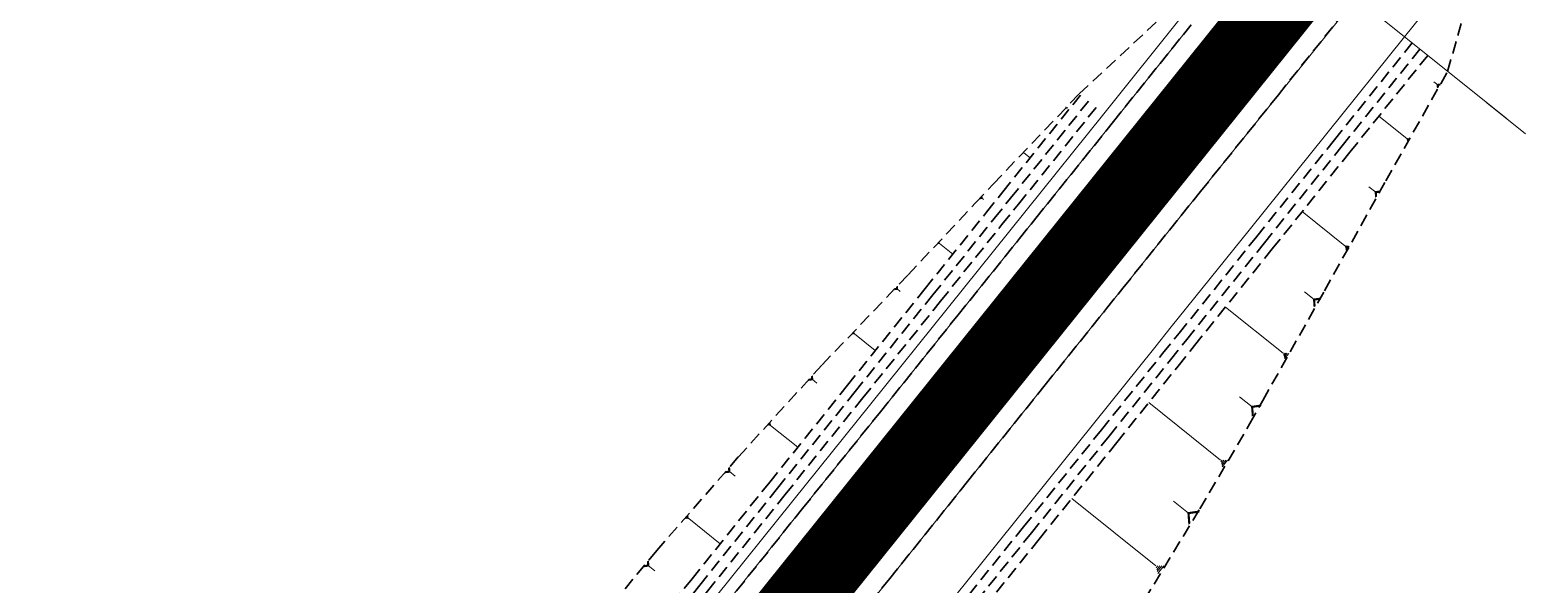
# Model space of a CAD drawing. Header units: metres. Extents: x 544752 to 548977, y 1840603 to 1844608.
# Drawn here: x 548351 to 548411.5, y 1841990.6 to 1842013 of the extents above; entities that cross this region are included whole.
import ezdxf

# ---------------------------------------------------------------- set-up
doc = ezdxf.new("R2010")
doc.units = ezdxf.units.M
doc.header["$MEASUREMENT"] = 0
for name, pattern in [('ACAD_ISO02W100', [15, 12, -3]), ('Anordnung Grundriss$0$GESTRICHELT', [0.75, 0.5, -0.25]), ('HIDDEN', [0.375, 0.25, -0.125])]:
    doc.linetypes.add(name, pattern=pattern)
doc.layers.add('C-ROAD', color=7, linetype='Continuous')
for name, color, linetype, lineweight in [('C-ROAD-CORR', 5, 'Continuous', 0), ('C-ROAD-SAMP', 150, 'HIDDEN', 0), ('C-ROAD-SAMP-TEXT', 11, 'Continuous', 0), ('C-TOPO-FEAT', 94, 'Continuous', 5)]:
    doc.layers.add(name, color=color, linetype=linetype, lineweight=lineweight)

msp = doc.modelspace()

# ---------------------------------------------------------------- linework, layer by layer
at = {"layer": 'C-ROAD', "color": 1, "linetype": 'ACAD_ISO02W100', "lineweight": 60, "ltscale": 0.1, "const_width": 3, "flags": 128}
msp.add_lwpolyline([(548364.1086873615, 1841967.5948024), (548470.0672475295, 1842099.565641123)], dxfattribs=at)
at = {"layer": 'C-ROAD-CORR', "color": 160, "linetype": 'Continuous'}
for p, q in [((548407.7496617829, 1842010.751814074, 515.4001354073979), (548407.5901215622, 1842010.879907918, 515.1955355175338)), ((548392.7955314595, 1842009.838169801, 515.2879262212468), (548392.8148258951, 1842009.82267842, 515.2631823705045)), ((548406.499826417, 1842008.591865955, 515.9505335967553), (548405.3783835999, 1842009.492265372, 514.5123565904674)), ((548406.5066159262, 1842008.565363694, 515.9724201005548), (548406.5271696498, 1842008.590963251, 515.9724201005548)), ((548406.5134054353, 1842008.538861434, 515.9943066043543), (548406.5545128828, 1842008.590060547, 515.9943066043543)), ((548406.5201949445, 1842008.512359173, 516.0161931081537), (548406.5818561157, 1842008.589157843, 516.0161931081537)), ((548406.5269844536, 1842008.485856912, 516.0380796119532), (548406.6091993487, 1842008.588255139, 516.0380796119532)), ((548391.0761726694, 1842008.043151781, 515.7057930524226), (548391.0575742826, 1842008.019987587, 515.7057930524226)), ((548391.07770857, 1842008.037156526, 515.7008419585802), (548391.06375978, 1842008.01978338, 515.7008419585802)), ((548391.0792444707, 1842008.03116127, 515.6958908647379), (548391.0699452774, 1842008.019579173, 515.6958908647379)), ((548391.0807803714, 1842008.025166015, 515.6909397708955), (548391.0761307747, 1842008.019374966, 515.6909397708955)), ((548391.0823162721, 1842008.019170759, 515.6859886770532), (548391.3360054258, 1842007.815485326, 515.3606489432294)), ((548405.2521587352, 1842006.43073723, 516.50657294266), (548404.9786098427, 1842006.650367923, 516.1557643938303)), ((548389.3739439447, 1842006.195544856, 516.0797888200923), (548389.4515349391, 1842006.133247532, 515.9802834485926)), ((548404.0111148929, 1842004.266000901, 517.0798500932663), (548402.291061177, 1842005.64702126, 514.8739937925477)), ((548387.6619139983, 1842004.413982379, 516.5097743437872), (548387.6222887059, 1842004.364629282, 516.5097743437872)), ((548387.6651863529, 1842004.401209026, 516.4992256577665), (548387.6354673837, 1842004.364194204, 516.4992256577665)), ((548387.6684587075, 1842004.388435674, 516.4886769717458), (548387.6486460614, 1842004.363759126, 516.4886769717458)), ((548387.6717310622, 1842004.375662321, 516.4781282857251), (548387.6618247391, 1842004.363324047, 516.4781282857251)), ((548387.6750034168, 1842004.362888969, 516.4675795997044), (548388.2155076597, 1842003.928921496, 515.7744182880341)), ((548404.0215285497, 1842004.225352094, 517.1134193146445), (548404.0530535711, 1842004.264616345, 517.1134193146445)), ((548404.0319422064, 1842004.184703287, 517.1469885360227), (548404.0949922495, 1842004.26323179, 517.1469885360227)), ((548404.0423558633, 1842004.144054481, 517.180557757401), (548404.1369309278, 1842004.261847234, 517.180557757401)), ((548404.0527695201, 1842004.103405674, 517.2141269787792), (548404.178869606, 1842004.260462679, 517.2141269787792)), ((548385.9713206625, 1842002.53477163, 516.8620426160377), (548386.103274199, 1842002.428826962, 516.6928208428526)), ((548402.7684842693, 1842002.102127976, 517.6542437449378), (548402.3785950259, 1842002.415167609, 517.1542363114372)), ((548401.520166384, 1841999.941349624, 518.2326391032562), (548399.20345449, 1842001.801423099, 515.2616077447886)), ((548384.2363961209, 1842000.796435661, 517.3369649273382), (548384.1748787223, 1842000.719816059, 517.3369649273382)), ((548384.2414763798, 1842000.776605311, 517.3205883233037), (548384.1953383307, 1842000.71914061, 517.3205883233037)), ((548384.2465566386, 1842000.756774961, 517.3042117192692), (548384.2157979392, 1842000.71846516, 517.3042117192692)), ((548384.2516368974, 1842000.736944611, 517.2878351152348), (548384.2362575477, 1842000.717789711, 517.2878351152348)), ((548384.2567171563, 1842000.717114261, 517.2714585112003), (548385.0958381566, 1842000.043389264, 516.1953407548737)), ((548401.5341923661, 1841999.886600419, 518.2778529321729), (548401.5766528959, 1841999.93948479, 518.2778529321729)), ((548401.5482183481, 1841999.831851214, 518.3230667610895), (548401.6331394077, 1841999.937619955, 518.3230667610895)), ((548401.56224433, 1841999.777102009, 518.3682805900062), (548401.6896259197, 1841999.93575512, 518.3682805900062)), ((548401.576270312, 1841999.722352803, 518.4134944189228), (548401.7461124315, 1841999.933890285, 518.4134944189228)), ((548382.5536907868, 1841998.888549025, 517.6651240746461), (548382.7431377607, 1841998.736443236, 517.4221707313967)), ((548398.9999526512, 1841995.633031011, 519.3736771819598), (548396.1123503215, 1841997.951468843, 515.6705162085096)), ((548400.2735565765, 1841997.779642835, 518.814439537261), (548399.7692239045, 1841998.18456838, 518.1676658975691)), ((548380.8539009866, 1841997.135317707, 518.103702738388), (548380.7737691618, 1841997.035513933, 518.103702738388)), ((548380.8605184706, 1841997.109486931, 518.0823707706536), (548380.8004196021, 1841997.034634101, 518.0823707706536)), ((548380.8671359547, 1841997.083656155, 518.0610388029191), (548380.8270700424, 1841997.033754268, 518.0610388029191)), ((548380.8737534388, 1841997.05782538, 518.0397068351847), (548380.8537204826, 1841997.032874436, 518.0397068351847)), ((548380.8803709229, 1841997.031994604, 518.0183748674502), (548381.9733998602, 1841996.154408513, 516.6166368020912)), ((548399.0174349537, 1841995.564790358, 519.4300327253726), (548399.0703587227, 1841995.630706639, 519.4300327253726)), ((548399.0349172562, 1841995.496549706, 519.4863882687854), (548399.1407647942, 1841995.628382266, 519.4863882687854)), ((548399.0523995587, 1841995.428309052, 519.5427438121982), (548399.2111708657, 1841995.626057894, 519.5427438121982)), ((548399.0698818612, 1841995.360068399, 519.599099355611), (548399.2815769372, 1841995.623733522, 519.599099355611)), ((548379.2166087563, 1841995.166856255, 518.3588586934064), (548379.4469918314, 1841994.981883126, 518.0634074798608)), ((548396.3898938068, 1841991.375921568, 520.4221347445977), (548393.0110298747, 1841994.088790265, 516.0889629227016)), ((548397.7097495506, 1841993.495815476, 519.9146756903796), (548397.1026947096, 1841993.983216007, 519.1361675929347)), ((548377.5471030903, 1841993.399237346, 518.7650318403835), (548377.4540664727, 1841993.283360719, 518.7650318403835)), ((548377.5547862842, 1841993.369246664, 518.7402644756787), (548377.4850088209, 1841993.282339195, 518.7402644756787)), ((548377.562469478, 1841993.339255983, 518.715497110974), (548377.5159511692, 1841993.28131767, 518.715497110974)), ((548377.5701526719, 1841993.309265302, 518.6907297462692), (548377.5468935174, 1841993.280296145, 518.6907297462692)), ((548377.5778358657, 1841993.279274621, 518.6659623815644), (548378.8468911474, 1841992.26035808, 517.0384820516064)), ((548375.9518625811, 1841991.380761275, 518.9562844876883), (548376.2086302234, 1841991.174604142, 518.6269967935931)), ((548396.410350336, 1841991.296071279, 520.4880779359619), (548396.4722779125, 1841991.373201755, 520.4880779359619)), ((548396.4308068653, 1841991.21622099, 520.5540211273261), (548396.5546620182, 1841991.370481943, 520.5540211273261)), ((548396.4512633946, 1841991.136370701, 520.6199643186903), (548396.637046124, 1841991.36776213, 520.6199643186903)), ((548396.4717199238, 1841991.056520412, 520.6859075100546), (548396.7194302297, 1841991.365042317, 520.6859075100546))]:
    msp.add_line(p, q, dxfattribs=at)
at = {"layer": 'C-ROAD-CORR', "color": 5, "linetype": 'Anordnung Grundriss$0$GESTRICHELT', "lineweight": 30, "extrusion": (-0.5513784584262131, 0.4426983124294342, 0.7071067810137758), "const_width": 0.1, "elevation": 513439.2746381431}
msp.add_lwpolyline([(-1779680.7041489, -512710.2744087123), (-1779680.618561027, -512710.3885258765), (-1779680.532973154, -512710.2744087122)], dxfattribs=at)
at = {"layer": 'C-ROAD-CORR', "color": 5, "linetype": 'Anordnung Grundriss$0$GESTRICHELT', "lineweight": 30, "extrusion": (-0.5513784587800138, 0.4426983089837028, -0.7071067828951627), "const_width": 0.1, "elevation": 512718.3024951408}
msp.add_lwpolyline([(-1779670.5364334, 513447.0459495746), (-1779670.546784205, 513447.0321485011), (-1779670.55713501, 513447.0459495747)], dxfattribs=at)
at = {"layer": 'C-ROAD-CORR', "color": 5, "linetype": 'Anordnung Grundriss$0$GESTRICHELT', "lineweight": 30, "extrusion": (-0.5513784585321382, 0.4426983120319999, 0.7071067811800007), "const_width": 0.1, "elevation": 513439.5203535007}
msp.add_lwpolyline([(-1779675.832652418, -512708.8740773197), (-1779675.685902791, -512709.0697434896), (-1779675.539153164, -512708.8740773197)], dxfattribs=at)
at = {"layer": 'C-ROAD-CORR', "color": 5, "linetype": 'Anordnung Grundriss$0$GESTRICHELT', "lineweight": 30, "extrusion": (-0.5513784582499134, 0.4426983128356251, -0.7071067808969446), "const_width": 0.1, "elevation": 512718.0239564705}
msp.add_lwpolyline([(-1779665.519185046, 513447.9260726969), (-1779665.560809962, 513447.8705728096), (-1779665.602434878, 513447.9260726966)], dxfattribs=at)
at = {"layer": 'C-ROAD-CORR', "color": 5, "linetype": 'Anordnung Grundriss$0$GESTRICHELT', "lineweight": 30, "extrusion": (-0.5513784582268892, 0.4426983126441354, -0.7071067810347841), "const_width": 0.1, "elevation": 512717.7259943861}
msp.add_lwpolyline([(-1779660.505329854, 513448.7734694345), (-1779660.576118414, 513448.6790846873), (-1779660.646906975, 513448.7734694347)], dxfattribs=at)
at = {"layer": 'C-ROAD-CORR', "color": 5, "linetype": 'Anordnung Grundriss$0$GESTRICHELT', "lineweight": 30, "extrusion": (-0.5513784585167038, 0.442698312318872, 0.707106781012434), "const_width": 0.1, "elevation": 513439.7855926924}
msp.add_lwpolyline([(-1779670.964565422, -512707.4328048998), (-1779670.755403175, -512707.7116878963), (-1779670.546240926, -512707.4328048999)], dxfattribs=at)
at = {"layer": 'C-ROAD-CORR', "color": 5, "linetype": 'Anordnung Grundriss$0$GESTRICHELT', "lineweight": 30, "extrusion": (-0.5513784582466127, 0.4426983121571948, -0.7071067813242633), "const_width": 0.1, "elevation": 512717.4274530279}
msp.add_lwpolyline([(-1779655.492009833, 513449.6522012156), (-1779655.593641656, 513449.5166921175), (-1779655.69527348, 513449.6522012155)], dxfattribs=at)
at = {"layer": 'C-ROAD-CORR', "color": 5, "linetype": 'Anordnung Grundriss$0$GESTRICHELT', "lineweight": 30, "extrusion": (-0.5513784582870298, 0.4426983121383724, 0.7071067813045315), "const_width": 0.1, "elevation": 513440.0678611381}
msp.add_lwpolyline([(-1779666.0934272, -512705.9928726286), (-1779665.822869966, -512706.3536156069), (-1779665.552312732, -512705.9928726286)], dxfattribs=at)
at = {"layer": 'C-ROAD-CORR', "color": 5, "linetype": 'Anordnung Grundriss$0$GESTRICHELT', "lineweight": 30, "extrusion": (-0.5513784582107283, 0.4426983125604614, -0.7071067810997717), "const_width": 0.1, "elevation": 512717.1300792213}
msp.add_lwpolyline([(-1779650.478403662, 513450.3648716208), (-1779650.601996304, 513450.200081431), (-1779650.725588947, 513450.3648716207)], dxfattribs=at)
at = {"layer": 'C-ROAD-CORR', "color": 5, "linetype": 'Anordnung Grundriss$0$GESTRICHELT', "lineweight": 30, "extrusion": (-0.5513784583329907, 0.4426983122348732, 0.7071067812082765), "const_width": 0.1, "elevation": 513440.3631829054}
msp.add_lwpolyline([(-1779661.202977132, -512704.6586099139), (-1779660.877312967, -512705.0928288003), (-1779660.551648802, -512704.6586099134)], dxfattribs=at)
at = {"layer": 'C-ROAD-CORR', "color": 5, "linetype": 'Anordnung Grundriss$0$GESTRICHELT', "lineweight": 30, "extrusion": (-0.5513784582093093, 0.4426983124501566, -0.7071067811699365), "const_width": 0.1, "elevation": 512716.831445806}
msp.add_lwpolyline([(-1779645.468105574, 513450.9301002481), (-1779645.605852635, 513450.7464375009), (-1779645.743599695, 513450.9301002484)], dxfattribs=at)
at = {"layer": 'C-ROAD-CORR', "color": 11, "linetype": 'Anordnung Grundriss$0$GESTRICHELT', "lineweight": 30}
for points in [[(548363.4714341135, 1841947.00373152, 525.567007840489), (548365.8490679871, 1841950.827210614, 525.3718747066418), (548368.4169643203, 1841954.520194001, 525.1829700191947), (548371.1315107165, 1841958.099404237, 524.9553176218691), (548373.0433305812, 1841960.421233297, 524.7977075369951), (548374.1060612581, 1841961.68327687, 524.7144473336593), (548377.2736194589, 1841965.552236936, 524.3782432500824), (548380.4156671428, 1841969.441679236, 523.9872750739511), (548381.1802194052, 1841970.38932417, 523.8879549467772), (548383.5523688636, 1841973.335413776, 523.5737112737198), (548386.6883654882, 1841977.229714434, 523.1585894675111), (548389.811746294, 1841981.134144253, 522.7272886994815), (548392.8859914703, 1841985.078024762, 522.2329747028622), (548395.5416524243, 1841989.357983923, 521.2018538404751), (548398.1676948576, 1841993.661723608, 520.132749164066), (548400.1844889697, 1841997.102794464, 519.2177075979744), (548400.7046814917, 1841998.036965637, 518.9500290189873), (548403.1896554747, 1842002.453968298, 517.7189733291677), (548405.6603734173, 1842006.882417044, 516.496308581202), (548408.148323207, 1842011.297030448, 515.3224159301949), (548409.6225532397, 1842016.525553098, 513.8982793738819)], [(548344.1476898792, 1841945.811313652, 522.843259102757), (548346.3692844624, 1841950.575932781, 522.6325620992366), (548348.7986430564, 1841955.240318127, 522.4055197330113), (548351.4130607105, 1841959.807033252, 522.1837115537636), (548354.2352856328, 1841964.252088744, 521.9357228831092), (548357.3519030784, 1841968.496199481, 521.5458581506033), (548359.5425393456, 1841971.260934054, 521.2753983878347), (548360.5789254361, 1841972.544129531, 521.1488141260872), (548363.746611893, 1841976.412986621, 520.7170108485265), (548366.8511252126, 1841980.332565027, 520.3441744599145), (548367.6096497158, 1841981.285049611, 520.2468235001711), (548369.9630544459, 1841984.246189242, 519.9460878714904), (548373.0999950151, 1841988.139732013, 519.5152721155489), (548376.2889366602, 1841991.991523445, 519.0177683832688), (548379.5807041978, 1841995.760756612, 518.3883971748193), (548382.9505921218, 1841999.46726741, 517.6588416842193), (548386.4161533541, 1842003.096962707, 516.8065914384715), (548389.1228034489, 1842005.984152514, 516.1702983365107), (548389.8446162796, 1842006.756444003, 516.0025101069759), (548393.3069156014, 1842010.388758268, 515.173403087858), (548397.0010104802, 1842013.834965332, 514.3549864971811)]]:
    msp.add_polyline3d(points, dxfattribs=at)
at = {"layer": 'C-ROAD-CORR', "color": 150, "linetype": 'Anordnung Grundriss$0$GESTRICHELT', "lineweight": 30}
msp.add_polyline3d([(548351.5010493863, 1841947.991327398, 520.924176943611), (548353.8497410879, 1841952.404878963, 520.6504981256346), (548356.3944005738, 1841956.708423808, 520.3547707831452), (548359.1298862722, 1841960.893266472, 520.0369949161432), (548362.0506710408, 1841964.950951337, 519.6971705246281), (548364.1086873615, 1841967.5948024, 519.4571124449019), (548365.141354412, 1841968.88098387, 519.3352976086002), (548368.2717041975, 1841972.77981834, 518.9513761680594), (548371.4020539832, 1841976.678652809, 518.5454062030058), (548372.1643601117, 1841977.62810115, 518.4432055562584), (548374.5324037689, 1841980.577487278, 518.1236964618583), (548377.6627535545, 1841984.476321748, 517.7013329542727), (548380.7931033401, 1841988.375156217, 517.2789694466871), (548383.9234531258, 1841992.273990687, 516.8566059391015), (548387.0538029114, 1841996.172825156, 516.4342424315159), (548390.1841526971, 1842000.071659626, 516.0118789239303), (548392.6545542126, 1842003.148531937, 515.6785591607355), (548393.3145024827, 1842003.970494095, 515.5901081807559), (548396.4448522683, 1842007.869328564, 515.1867047132199), (548399.575202054, 1842011.768163034, 514.8099746264185), (548402.7055518397, 1842015.666997503, 514.4599179203517)], dxfattribs=at)
msp.add_polyline3d([(548351.5010493863, 1841947.991327398, 520.924176943611), (548353.8497410879, 1841952.404878963, 520.6504981256346), (548356.3944005738, 1841956.708423808, 520.3547707831452), (548359.1298862722, 1841960.893266472, 520.0369949161432), (548362.0506710408, 1841964.950951337, 519.6971705246281), (548364.1086873615, 1841967.5948024, 519.4571124449019), (548365.141354412, 1841968.88098387, 519.3352976086002), (548368.2717041975, 1841972.77981834, 518.9513761680594), (548371.4020539832, 1841976.678652809, 518.5454062030058), (548372.1643601117, 1841977.62810115, 518.4432055562584), (548374.5324037689, 1841980.577487278, 518.1236964618583), (548377.6627535545, 1841984.476321748, 517.7013329542727), (548380.7931033401, 1841988.375156217, 517.2789694466871), (548383.9234531258, 1841992.273990687, 516.8566059391015), (548387.0538029114, 1841996.172825156, 516.4342424315159), (548390.1841526971, 1842000.071659626, 516.0118789239303), (548392.6545542126, 1842003.148531937, 515.6785591607355), (548393.3145024827, 1842003.970494095, 515.5901081807559), (548396.4448522683, 1842007.869328564, 515.1867047132199), (548399.575202054, 1842011.768163034, 514.8099746264185), (548402.7055518397, 1842015.666997503, 514.4599179203517)], dxfattribs=at)
at = {"layer": 'C-ROAD-CORR', "color": 5, "linetype": 'Anordnung Grundriss$0$GESTRICHELT', "lineweight": 30}
for points in [[(548353.510569376, 1841946.979235796, 520.856676943611), (548355.8117485418, 1841951.303504027, 520.5829981256346), (548358.3049311887, 1841955.519990903, 520.2872707831452), (548360.9850797553, 1841959.620176868, 519.9694949161432), (548363.8467789101, 1841963.595777355, 519.6296705246281), (548365.8631628727, 1841966.186144996, 519.3896124449019), (548366.8958299232, 1841967.472326467, 519.2677976086002), (548370.0261797088, 1841971.371160937, 518.8838761680594), (548373.1565294944, 1841975.269995406, 518.4779062030058), (548373.918835623, 1841976.219443747, 518.3757055562584), (548376.2868792801, 1841979.168829875, 518.0561964618583), (548379.4172290658, 1841983.067664345, 517.6338329542727), (548382.5475788513, 1841986.966498814, 517.2114694466871), (548385.677928637, 1841990.865333283, 516.7891059391015), (548388.8082784227, 1841994.764167753, 516.366742431516), (548391.9386282084, 1841998.663002222, 515.9443789239303), (548394.4090297238, 1842001.739874534, 515.6110591607355), (548395.0689779939, 1842002.561836691, 515.5226081807559), (548398.1993277796, 1842006.460671161, 515.1192047132199), (548401.3296775653, 1842010.35950563, 514.7424746264185), (548404.4600273509, 1842014.258340099, 514.3924179203517)], [(548349.4915293966, 1841949.003419, 520.856676943611), (548351.887733634, 1841953.5062539, 520.5829981256346), (548354.4838699589, 1841957.896856713, 520.2872707831452), (548357.2746927892, 1841962.166356076, 519.9694949161432), (548360.2545631714, 1841966.306125319, 519.6296705246281), (548362.3542118502, 1841969.003459803, 519.3896124449019), (548363.3868789007, 1841970.289641274, 519.2677976086002), (548366.5172286863, 1841974.188475743, 518.8838761680594), (548369.6475784719, 1841978.087310213, 518.4779062030058), (548370.4098846004, 1841979.036758553, 518.3757055562584), (548372.7779282576, 1841981.986144682, 518.0561964618583), (548375.9082780433, 1841985.884979151, 517.6338329542727), (548379.0386278288, 1841989.783813621, 517.2114694466871), (548382.1689776145, 1841993.68264809, 516.7891059391015), (548385.2993274002, 1841997.581482559, 516.366742431516), (548388.4296771858, 1842001.480317029, 515.9443789239303), (548390.9000787013, 1842004.557189341, 515.6110591607355), (548391.5600269714, 1842005.379151498, 515.5226081807559), (548394.6903767571, 1842009.277985968, 515.1192047132199), (548397.8207265427, 1842013.176820437, 514.7424746264185)]]:
    msp.add_polyline3d(points, dxfattribs=at)
at = {"layer": 'C-ROAD-CORR', "color": 160, "linetype": 'Anordnung Grundriss$0$GESTRICHELT', "lineweight": 30}
for points in [[(548353.510569376, 1841946.979235796, 520.706676943611), (548355.8117485418, 1841951.303504027, 520.4329981256346), (548358.3049311887, 1841955.519990903, 520.1372707831453), (548360.9850797553, 1841959.620176868, 519.8194949161432), (548363.8467789101, 1841963.595777355, 519.4796705246281), (548365.8631628727, 1841966.186144996, 519.2396124449019), (548366.8958299232, 1841967.472326467, 519.1177976086002), (548370.0261797088, 1841971.371160937, 518.7338761680594), (548373.1565294944, 1841975.269995406, 518.3279062030058), (548373.918835623, 1841976.219443747, 518.2257055562584), (548376.2868792801, 1841979.168829875, 517.9061964618584), (548379.4172290658, 1841983.067664345, 517.4838329542728), (548382.5475788513, 1841986.966498814, 517.0614694466872), (548385.677928637, 1841990.865333283, 516.6391059391016), (548388.8082784227, 1841994.764167753, 516.216742431516), (548391.9386282084, 1841998.663002222, 515.7943789239304), (548394.4090297238, 1842001.739874534, 515.4610591607355), (548395.0689779939, 1842002.561836691, 515.372608180756), (548398.1993277796, 1842006.460671161, 514.9692047132199), (548401.3296775653, 1842010.35950563, 514.5924746264185), (548404.4600273509, 1842014.258340099, 514.2424179203517)], [(548349.4915293966, 1841949.003419, 520.706676943611), (548351.887733634, 1841953.5062539, 520.4329981256346), (548354.4838699589, 1841957.896856713, 520.1372707831453), (548357.2746927892, 1841962.166356076, 519.8194949161432), (548360.2545631714, 1841966.306125319, 519.4796705246281), (548362.3542118502, 1841969.003459803, 519.2396124449019), (548363.3868789007, 1841970.289641274, 519.1177976086002), (548366.5172286863, 1841974.188475743, 518.7338761680594), (548369.6475784719, 1841978.087310213, 518.3279062030058), (548370.4098846004, 1841979.036758553, 518.2257055562584), (548372.7779282576, 1841981.986144682, 517.9061964618584), (548375.9082780433, 1841985.884979151, 517.4838329542728), (548379.0386278288, 1841989.783813621, 517.0614694466872), (548382.1689776145, 1841993.68264809, 516.6391059391016), (548385.2993274002, 1841997.581482559, 516.216742431516), (548388.4296771858, 1842001.480317029, 515.7943789239304), (548390.9000787013, 1842004.557189341, 515.4610591607355), (548391.5600269714, 1842005.379151498, 515.372608180756), (548394.6903767571, 1842009.277985968, 514.9692047132199), (548397.8207265427, 1842013.176820437, 514.5924746264185)]]:
    msp.add_polyline3d(points, dxfattribs=at)
at = {"layer": 'C-ROAD-CORR', "color": 92, "linetype": 'Anordnung Grundriss$0$GESTRICHELT', "lineweight": 30}
for points in [[(548358.3405581492, 1841949.883954109, 520.0829981256346), (548360.76739287, 1841953.988232937, 519.7872707831452), (548363.3762180225, 1841957.979305823, 519.4694949161432), (548366.1617623861, 1841961.849108667, 519.1296705246281), (548368.1244868649, 1841964.37054212, 518.8896124449019), (548369.1571539154, 1841965.656723591, 518.7677976086002), (548372.2875037009, 1841969.555558061, 518.3838761680594), (548375.4178534866, 1841973.45439253, 517.9779062030058), (548376.1801596151, 1841974.403840871, 517.8757055562584), (548378.5482032723, 1841977.353226999, 517.5561964618583), (548381.678553058, 1841981.252061469, 517.1338329542727), (548384.8089028435, 1841985.150895938, 516.7114694466871), (548387.9392526292, 1841989.049730408, 516.2891059391015), (548391.0696024148, 1841992.948564877, 515.866742431516), (548394.1999522005, 1841996.847399346, 515.4443789239303), (548396.670353716, 1841999.924271658, 515.1110591607355), (548397.3303019861, 1842000.746233816, 515.0226081807559), (548400.4606517717, 1842004.645068285, 514.6192047132199), (548403.5910015574, 1842008.543902754, 514.2424746264185), (548406.7213513431, 1842012.442737224, 513.8924179203517)], [(548358.6893594742, 1841949.68815412, 520.0829981256346), (548361.1070427571, 1841953.776955976, 519.7872707831452), (548363.7060301972, 1841957.752978782, 519.4694949161432), (548366.4810704518, 1841961.608188848, 519.1296705246281), (548368.4363936224, 1841964.120114138, 518.8896124449019), (548369.4690606729, 1841965.406295608, 518.7677976086002), (548372.5994104585, 1841969.305130078, 518.3838761680594), (548375.7297602441, 1841973.203964547, 517.9779062030058), (548376.4920663727, 1841974.153412888, 517.8757055562584), (548378.8601100298, 1841977.102799017, 517.5561964618583), (548381.9904598155, 1841981.001633486, 517.1338329542727), (548385.120809601, 1841984.900467955, 516.7114694466871), (548388.2511593867, 1841988.799302425, 516.2891059391015), (548391.3815091724, 1841992.698136894, 515.866742431516), (548394.511858958, 1841996.596971364, 515.4443789239303), (548396.9822604735, 1841999.673843675, 515.1110591607355), (548397.6422087436, 1842000.495805833, 515.0226081807559), (548400.7725585293, 1842004.394640302, 514.6192047132199), (548403.902908315, 1842008.293474772, 514.2424746264185), (548407.0332581006, 1842012.192309241, 513.8924179203517)], [(548339.4020989867, 1841925.442368797, 521.4743431658001), (548340.7496862268, 1841930.422415557, 521.310906970388), (548342.3197103614, 1841935.336871918, 521.1254222504631), (548344.108999103, 1841940.175808051, 520.9178890060252), (548346.113937132, 1841944.929446721, 520.6883072370746), (548348.3304734026, 1841949.588183037, 520.436676943611), (548350.7541293273, 1841954.142603863, 520.1629981256347), (548353.3800078259, 1841958.583506836, 519.8672707831453), (548356.2028032211, 1841962.901918959, 519.5494949161432), (548359.216811958, 1841967.089114731, 519.2096705246281), (548361.3405148882, 1841969.817350748, 518.9696124449019), (548362.3731819387, 1841971.103532218, 518.8477976086002), (548365.5035317242, 1841975.002366688, 518.4638761680594), (548368.6338815099, 1841978.901201157, 518.0579062030058), (548369.3961876384, 1841979.850649498, 517.9557055562584), (548371.7642312956, 1841982.800035626, 517.6361964618584), (548374.8945810812, 1841986.698870096, 517.2138329542728), (548378.0249308668, 1841990.597704565, 516.7914694466872), (548381.1552806525, 1841994.496539035, 516.3691059391016), (548384.2856304381, 1841998.395373504, 515.946742431516), (548387.4159802238, 1842002.294207973, 515.5243789239304), (548389.8863817393, 1842005.371080285, 515.1910591607356), (548390.5463300094, 1842006.193042443, 515.102608180756), (548393.676679795, 1842010.091876912, 514.69920471322)], [(548339.7904632248, 1841925.346591876, 521.4743431658001), (548341.1333539943, 1841930.309282696, 521.310906970388), (548342.6979064444, 1841935.206611706, 521.1254222504631), (548344.4809593434, 1841940.028683684, 520.9178890060252), (548346.4789099713, 1841944.765755467, 520.6883072370746), (548348.6877214008, 1841949.408255641, 520.436676943611), (548351.1029306523, 1841953.946803875, 520.1629981256347), (548353.719657713, 1841958.372229875, 519.8672707831453), (548356.5326153958, 1841962.675591918, 519.5494949161432), (548359.5361200237, 1841966.848194912, 519.2096705246281), (548361.6524216458, 1841969.566922765, 518.9696124449019), (548362.6850886963, 1841970.853104235, 518.8477976086002), (548365.8154384819, 1841974.751938705, 518.4638761680594), (548368.9457882675, 1841978.650773174, 518.0579062030058), (548369.708094396, 1841979.600221515, 517.9557055562584), (548372.0761380532, 1841982.549607643, 517.6361964618584), (548375.2064878389, 1841986.448442113, 517.2138329542728), (548378.3368376244, 1841990.347276582, 516.7914694466872), (548381.4671874101, 1841994.246111052, 516.3691059391016), (548384.5975371958, 1841998.144945521, 515.946742431516), (548387.7278869814, 1842002.04377999, 515.5243789239304), (548390.1982884969, 1842005.120652302, 515.1910591607356), (548390.858236767, 1842005.94261446, 515.102608180756), (548393.9885865527, 1842009.841448929, 514.69920471322)]]:
    msp.add_polyline3d(points, dxfattribs=at)
at = {"layer": 'C-ROAD-CORR', "color": 1, "linetype": 'Anordnung Grundriss$0$GESTRICHELT', "lineweight": 30}
for points in [[(548359.0381607994, 1841949.492354132, 520.4829981256346), (548361.4466926442, 1841953.565679015, 520.1872707831452), (548364.035842372, 1841957.526651741, 519.8694949161431), (548366.8003785175, 1841961.367269029, 519.529670524628), (548368.74830038, 1841963.869686155, 519.2896124449019), (548369.7809674306, 1841965.155867625, 519.1677976086002), (548372.9113172161, 1841969.054702095, 518.7838761680594), (548376.0416670018, 1841972.953536564, 518.3779062030058), (548376.8039731303, 1841973.902984905, 518.2757055562583), (548379.1720167875, 1841976.852371034, 517.9561964618583), (548382.3023665731, 1841980.751205503, 517.5338329542727), (548385.4327163587, 1841984.650039972, 517.1114694466871), (548388.5630661444, 1841988.548874442, 516.6891059391015), (548391.69341593, 1841992.447708911, 516.2667424315159), (548394.8237657157, 1841996.346543381, 515.8443789239303), (548397.2941672312, 1841999.423415692, 515.5110591607355), (548397.9541155013, 1842000.24537785, 515.4226081807559), (548401.0844652869, 1842004.144212319, 515.0192047132199), (548404.2148150726, 1842008.043046789, 514.6424746264184), (548407.3451648583, 1842011.941881258, 514.2924179203517)], [(548363.4714341135, 1841947.00373152, 525.567007840489), (548365.8490679871, 1841950.827210614, 525.3718747066418), (548368.4169643203, 1841954.520194001, 525.1829700191947), (548371.1315107165, 1841958.099404237, 524.9553176218691), (548373.0433305812, 1841960.421233297, 524.7977075369951), (548374.1060612581, 1841961.68327687, 524.7144473336593), (548377.2736194589, 1841965.552236936, 524.3782432500824), (548380.4156671428, 1841969.441679236, 523.9872750739511), (548381.1802194052, 1841970.38932417, 523.8879549467772), (548383.5523688636, 1841973.335413776, 523.5737112737198), (548386.6883654882, 1841977.229714434, 523.1585894675111), (548389.811746294, 1841981.134144253, 522.7272886994815), (548392.8859914703, 1841985.078024762, 522.2329747028622), (548395.5416524243, 1841989.357983923, 521.2018538404751), (548398.1676948576, 1841993.661723608, 520.132749164066), (548400.1844889697, 1841997.102794464, 519.2177075979744), (548400.7046814917, 1841998.036965637, 518.9500290189873), (548403.1896554747, 1842002.453968298, 517.7189733291677), (548405.6603734173, 1842006.882417044, 516.496308581202), (548408.148323207, 1842011.297030448, 515.3224159301949)], [(548338.7034462711, 1841925.614667889, 522.1939281809376), (548339.2386845958, 1841930.867967546, 522.8862299543631), (548340.408744024, 1841935.995056629, 523.1465604092656), (548342.1065134263, 1841940.967867005, 523.071329572082), (548344.1476898792, 1841945.811313652, 522.843259102757), (548346.3692844624, 1841950.575932781, 522.6325620992366), (548348.7986430564, 1841955.240318127, 522.4055197330113), (548351.4130607105, 1841959.807033252, 522.1837115537636), (548354.2352856328, 1841964.252088744, 521.9357228831092), (548357.3519030784, 1841968.496199481, 521.5458581506033), (548359.5425393456, 1841971.260934054, 521.2753983878347), (548360.5789254361, 1841972.544129531, 521.1488141260872), (548363.746611893, 1841976.412986621, 520.7170108485265), (548366.8511252126, 1841980.332565027, 520.3441744599145), (548367.6096497158, 1841981.285049611, 520.2468235001711), (548369.9630544459, 1841984.246189242, 519.9460878714904), (548373.0999950151, 1841988.139732013, 519.5152721155489), (548376.2889366602, 1841991.991523445, 519.0177683832688), (548379.5807041978, 1841995.760756612, 518.3883971748193), (548382.9505921218, 1841999.46726741, 517.6588416842193), (548386.4161533541, 1842003.096962707, 516.8065914384715), (548389.1228034489, 1842005.984152514, 516.1702983365107), (548389.8446162796, 1842006.756444003, 516.0025101069759), (548393.3069156014, 1842010.388758268, 515.173403087858)], [(548339.0137347485, 1841925.538145718, 521.8743431658), (548340.3660184593, 1841930.535548418, 521.710906970388), (548341.9415142783, 1841935.467132129, 521.5254222504631), (548343.7370388625, 1841940.322932419, 521.3178890060252), (548345.7489642926, 1841945.093137975, 521.0883072370746), (548347.9732254044, 1841949.768110433, 520.836676943611), (548350.4053280021, 1841954.338403852, 520.5629981256346), (548353.0403579389, 1841958.794783797, 520.2672707831452), (548355.8729910463, 1841963.128245999, 519.9494949161432), (548358.8975038924, 1841967.33003455, 519.6096705246281), (548361.0286081306, 1841970.06777873, 519.3696124449019), (548362.0612751811, 1841971.353960201, 519.2477976086002), (548365.1916249667, 1841975.252794671, 518.8638761680594), (548368.3219747524, 1841979.15162914, 518.4579062030058), (548369.0842808809, 1841980.101077481, 518.3557055562584), (548371.452324538, 1841983.050463609, 518.0361964618584), (548374.5826743237, 1841986.949298079, 517.6138329542728), (548377.7130241093, 1841990.848132548, 517.1914694466872), (548380.8433738949, 1841994.746967017, 516.7691059391016), (548383.9737236806, 1841998.645801487, 516.346742431516), (548387.1040734663, 1842002.544635956, 515.9243789239304), (548389.5744749818, 1842005.621508268, 515.5910591607355), (548390.2344232518, 1842006.443470425, 515.5026081807559), (548393.3647730375, 1842010.342304895, 515.0992047132199)]]:
    msp.add_polyline3d(points, dxfattribs=at)
at = {"layer": 'C-ROAD-SAMP', "color": 1, "linetype": 'Continuous', "lineweight": 13}
msp.add_lwpolyline([(548394.9078829008, 1842021.927697074), (548402.7055518396, 1842015.666997503), (548410.5032207783, 1842009.406297932)], dxfattribs=at)
at = {"layer": 'C-ROAD-SAMP-TEXT', "color": 4, "linetype": 'Continuous', "lineweight": 5}
msp.add_line((548409.7234538845, 1842010.032367889), (548411.2829876723, 1842008.780227975), dxfattribs=at)
at = {"layer": 'C-TOPO-FEAT', "color": 94, "linetype": 'Continuous', "lineweight": 0, "ltscale": 2}
for points in [[(548357.991756824, 1841950.079754098, 520.4829981256346), (548360.4277429829, 1841954.199509898, 520.1872707831452), (548363.0464058478, 1841958.205632863, 519.8694949161431), (548365.8424543205, 1841962.090028486, 519.529670524628), (548367.8125801074, 1841964.620970103, 519.2896124449019), (548368.8452471578, 1841965.907151574, 519.1677976086002), (548371.9755969434, 1841969.805986044, 518.7838761680594), (548375.1059467291, 1841973.704820513, 518.3779062030058), (548375.8682528576, 1841974.654268854, 518.2757055562583), (548378.2362965147, 1841977.603654982, 517.9561964618583), (548381.3666463004, 1841981.502489452, 517.5338329542727), (548384.496996086, 1841985.401323921, 517.1114694466871), (548387.6273458716, 1841989.30015839, 516.6891059391015), (548390.7576956573, 1841993.19899286, 516.2667424315159), (548393.888045443, 1841997.097827329, 515.8443789239303), (548396.3584469585, 1842000.174699641, 515.5110591607355), (548397.0183952285, 1842000.996661798, 515.4226081807559), (548400.1487450142, 1842004.895496268, 515.0192047132199), (548403.2790947999, 1842008.794330737, 514.6424746264184), (548406.4094445856, 1842012.693165206, 514.2924179203517), (548409.5397943711, 1842016.591999676, 513.9690345950197)], [(548351.5010493863, 1841947.991327398, 520.774176943611), (548353.8497410879, 1841952.404878963, 520.5004981256346), (548356.3944005738, 1841956.708423808, 520.2047707831452), (548359.1298862722, 1841960.893266472, 519.8869949161432), (548362.0506710408, 1841964.950951337, 519.5471705246281), (548364.1086873615, 1841967.5948024, 519.3071124449019), (548365.141354412, 1841968.88098387, 519.1852976086002), (548368.2717041975, 1841972.77981834, 518.8013761680594), (548371.4020539832, 1841976.678652809, 518.3954062030058), (548372.1643601117, 1841977.62810115, 518.2932055562584), (548374.5324037689, 1841980.577487278, 517.9736964618584), (548377.6627535545, 1841984.476321748, 517.5513329542728), (548380.7931033401, 1841988.375156217, 517.1289694466872), (548383.9234531258, 1841992.273990687, 516.7066059391016), (548387.0538029114, 1841996.172825156, 516.284242431516), (548390.1841526971, 1842000.071659626, 515.8618789239304), (548392.6545542126, 1842003.148531937, 515.5285591607355), (548393.3145024827, 1842003.970494095, 515.4401081807559), (548396.4448522683, 1842007.869328564, 515.0367047132199), (548399.575202054, 1842011.768163034, 514.6599746264185), (548402.7055518397, 1842015.666997503, 514.3099179203517)], [(548351.5010493863, 1841947.991327398, 520.774176943611), (548353.8497410879, 1841952.404878963, 520.5004981256346), (548356.3944005738, 1841956.708423808, 520.2047707831452), (548359.1298862722, 1841960.893266472, 519.8869949161432), (548362.0506710408, 1841964.950951337, 519.5471705246281), (548364.1086873615, 1841967.5948024, 519.3071124449019), (548365.141354412, 1841968.88098387, 519.1852976086002), (548368.2717041975, 1841972.77981834, 518.8013761680594), (548371.4020539832, 1841976.678652809, 518.3954062030058), (548372.1643601117, 1841977.62810115, 518.2932055562584), (548374.5324037689, 1841980.577487278, 517.9736964618584), (548377.6627535545, 1841984.476321748, 517.5513329542728), (548380.7931033401, 1841988.375156217, 517.1289694466872), (548383.9234531258, 1841992.273990687, 516.7066059391016), (548387.0538029114, 1841996.172825156, 516.284242431516), (548390.1841526971, 1842000.071659626, 515.8618789239304), (548392.6545542126, 1842003.148531937, 515.5285591607355), (548393.3145024827, 1842003.970494095, 515.4401081807559), (548396.4448522683, 1842007.869328564, 515.0367047132199), (548399.575202054, 1842011.768163034, 514.6599746264185), (548402.7055518397, 1842015.666997503, 514.3099179203517)], [(548351.5010493863, 1841947.991327398, 520.4741769436109), (548353.8497410879, 1841952.404878963, 520.2004981256346), (548356.3944005738, 1841956.708423808, 519.9047707831452), (548359.1298862722, 1841960.893266472, 519.5869949161431), (548362.0506710408, 1841964.950951337, 519.247170524628), (548364.1086873615, 1841967.5948024, 519.0071124449018), (548365.141354412, 1841968.88098387, 518.8852976086001), (548368.2717041975, 1841972.77981834, 518.5013761680593), (548371.4020539832, 1841976.678652809, 518.0954062030057), (548372.1643601117, 1841977.62810115, 517.9932055562583), (548374.5324037689, 1841980.577487278, 517.6736964618583), (548377.6627535545, 1841984.476321748, 517.2513329542727), (548380.7931033401, 1841988.375156217, 516.8289694466871), (548383.9234531258, 1841992.273990687, 516.4066059391015), (548387.0538029114, 1841996.172825156, 515.9842424315159), (548390.1841526971, 1842000.071659626, 515.5618789239303), (548392.6545542126, 1842003.148531937, 515.2285591607355), (548393.3145024827, 1842003.970494095, 515.1401081807559), (548396.4448522683, 1842007.869328564, 514.7367047132199), (548399.575202054, 1842011.768163034, 514.3599746264184), (548402.7055518397, 1842015.666997503, 514.0099179203517)], [(548351.5010493863, 1841947.991327398, 520.4741769436109), (548353.8497410879, 1841952.404878963, 520.2004981256346), (548356.3944005738, 1841956.708423808, 519.9047707831452), (548359.1298862722, 1841960.893266472, 519.5869949161431), (548362.0506710408, 1841964.950951337, 519.247170524628), (548364.1086873615, 1841967.5948024, 519.0071124449018), (548365.141354412, 1841968.88098387, 518.8852976086001), (548368.2717041975, 1841972.77981834, 518.5013761680593), (548371.4020539832, 1841976.678652809, 518.0954062030057), (548372.1643601117, 1841977.62810115, 517.9932055562583), (548374.5324037689, 1841980.577487278, 517.6736964618583), (548377.6627535545, 1841984.476321748, 517.2513329542727), (548380.7931033401, 1841988.375156217, 516.8289694466871), (548383.9234531258, 1841992.273990687, 516.4066059391015), (548387.0538029114, 1841996.172825156, 515.9842424315159), (548390.1841526971, 1842000.071659626, 515.5618789239303), (548392.6545542126, 1842003.148531937, 515.2285591607355), (548393.3145024827, 1842003.970494095, 515.1401081807559), (548396.4448522683, 1842007.869328564, 514.7367047132199), (548399.575202054, 1842011.768163034, 514.3599746264184), (548402.7055518397, 1842015.666997503, 514.0099179203517)], [(548353.510569376, 1841946.979235796, 520.4066769436109), (548355.8117485418, 1841951.303504027, 520.1329981256346), (548358.3049311887, 1841955.519990903, 519.8372707831452), (548360.9850797553, 1841959.620176868, 519.5194949161431), (548363.8467789101, 1841963.595777355, 519.179670524628), (548365.8631628727, 1841966.186144996, 518.9396124449019), (548366.8958299232, 1841967.472326467, 518.8177976086001), (548370.0261797088, 1841971.371160937, 518.4338761680593), (548373.1565294944, 1841975.269995406, 518.0279062030057), (548373.918835623, 1841976.219443747, 517.9257055562583), (548376.2868792801, 1841979.168829875, 517.6061964618583), (548379.4172290658, 1841983.067664345, 517.1838329542727), (548382.5475788513, 1841986.966498814, 516.7614694466871), (548385.677928637, 1841990.865333283, 516.3391059391015), (548388.8082784227, 1841994.764167753, 515.9167424315159), (548391.9386282084, 1841998.663002222, 515.4943789239303), (548394.4090297238, 1842001.739874534, 515.1610591607355), (548395.0689779939, 1842002.561836691, 515.0726081807559), (548398.1993277796, 1842006.460671161, 514.6692047132199), (548401.3296775653, 1842010.35950563, 514.2924746264184), (548404.4600273509, 1842014.258340099, 513.9424179203517)], [(548349.0449693989, 1841949.228328245, 520.836676943611), (548351.4517319775, 1841953.751003886, 520.5629981256346), (548354.0593076001, 1841958.160952914, 520.2672707831452), (548356.8624275706, 1841962.449264877, 519.9494949161432), (548359.8554280894, 1841966.607275093, 519.6096705246281), (548361.9643284034, 1841969.316494782, 519.3696124449019), (548362.9969954538, 1841970.602676253, 519.2477976086002), (548366.1273452394, 1841974.501510722, 518.8638761680594), (548369.2576950251, 1841978.400345191, 518.4579062030058), (548370.0200011536, 1841979.349793532, 518.3557055562584), (548372.3880448107, 1841982.299179661, 518.0361964618584), (548375.5183945964, 1841986.19801413, 517.6138329542728), (548378.648744382, 1841990.096848599, 517.1914694466872), (548381.7790941676, 1841993.995683069, 516.7691059391016), (548384.9094439533, 1841997.894517538, 516.346742431516), (548388.039793739, 1842001.793352008, 515.9243789239304), (548390.5101952545, 1842004.870224319, 515.5910591607355), (548391.1701435245, 1842005.692186477, 515.5026081807559), (548394.3004933102, 1842009.591020946, 515.0992047132199), (548397.4308430959, 1842013.489855416, 514.7224746264185)], [(548349.4915293966, 1841949.003419, 520.4066769436109), (548351.887733634, 1841953.5062539, 520.1329981256346), (548354.4838699589, 1841957.896856713, 519.8372707831452), (548357.2746927892, 1841962.166356076, 519.5194949161431), (548360.2545631714, 1841966.306125319, 519.179670524628), (548362.3542118502, 1841969.003459803, 518.9396124449019), (548363.3868789007, 1841970.289641274, 518.8177976086001), (548366.5172286863, 1841974.188475743, 518.4338761680593), (548369.6475784719, 1841978.087310213, 518.0279062030057), (548370.4098846004, 1841979.036758553, 517.9257055562583), (548372.7779282576, 1841981.986144682, 517.6061964618583), (548375.9082780433, 1841985.884979151, 517.1838329542727), (548379.0386278288, 1841989.783813621, 516.7614694466871), (548382.1689776145, 1841993.68264809, 516.3391059391015), (548385.2993274002, 1841997.581482559, 515.9167424315159), (548388.4296771858, 1842001.480317029, 515.4943789239303), (548390.9000787013, 1842004.557189341, 515.1610591607355), (548391.5600269714, 1842005.379151498, 515.0726081807559), (548394.6903767571, 1842009.277985968, 514.6692047132199), (548397.8207265427, 1842013.176820437, 514.2924746264184)]]:
    msp.add_polyline3d(points, dxfattribs=at)

doc.saveas('drawing.dxf')
